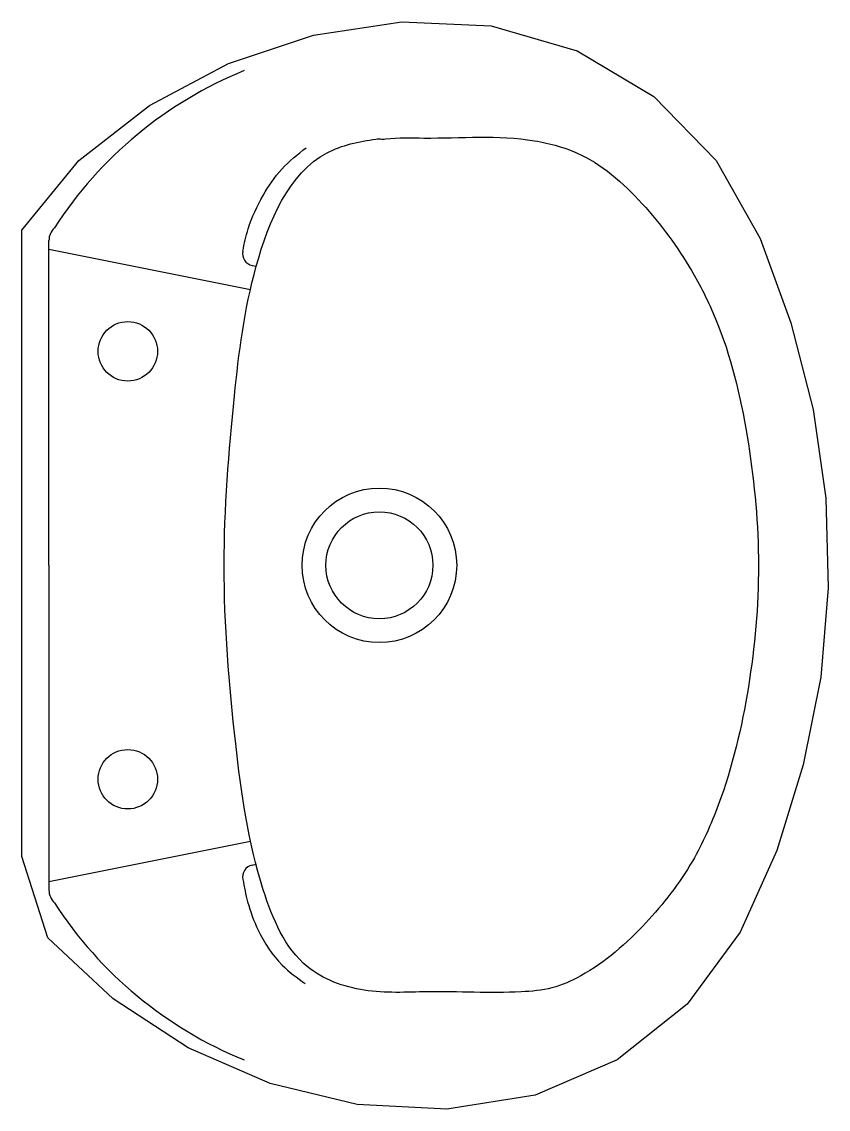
# Model space of a CAD drawing. Header units: millimetres. Extents: x -2918.317 to -2917.978, y 2974.057 to 2974.515.
import ezdxf

# ---------------------------------------------------------------- set-up
doc = ezdxf.new("R2010")
doc.units = ezdxf.units.MM
doc.header["$LTSCALE"] = 10
doc.layers.add('banheiro_louças', color=2, linetype='Continuous')

msp = doc.modelspace()

# ---------------------------------------------------------------- linework, layer by layer
at = {"layer": 'banheiro_louças'}
for p, q in [((-2918.305848865716, 2974.286259527182), (-2918.305848865716, 2974.42288385824)), ((-2918.305848865716, 2974.419219092001), (-2918.221126632106, 2974.402315128036)), ((-2918.305848865716, 2974.286259527182), (-2918.305848865716, 2974.149635196125)), ((-2918.305848865716, 2974.153299962365), (-2918.221088036714, 2974.170211626965))]:
    msp.add_line(p, q, dxfattribs=at)
at = {"layer": 'banheiro_louças', "color": 1}
for p, q in [((-2918.220438150418, 2974.412374863679), (-2918.218684704813, 2974.412025012405)), ((-2918.220438150418, 2974.160144190686), (-2918.218684704813, 2974.16049404196))]:
    msp.add_line(p, q, dxfattribs=at)
at = {"layer": 'banheiro_louças'}
msp.add_lwpolyline([(-2918.263643232606, 2974.479660275237), (-2918.230398075756, 2974.49735115574), (-2918.19467043931, 2974.50926411331), (-2918.157440117405, 2974.514888084758), (-2918.11984852277, 2974.513132080205), (-2918.083715526866, 2974.502719550628), (-2918.051431420932, 2974.483442877996), (-2918.025254316273, 2974.456468523544), (-2918.006765831825, 2974.423694363974), (-2917.993833076651, 2974.38829830332), (-2917.984456477958, 2974.35179532948), (-2917.979184815141, 2974.314482707262), (-2917.978153570811, 2974.276811342325), (-2917.981284533023, 2974.23925719403), (-2917.988689140635, 2974.202307494283), (-2917.999826849937, 2974.16629957872), (-2918.015152605711, 2974.131895799411), (-2918.037440877353, 2974.101621713338), (-2918.06694091569, 2974.078312251033), (-2918.101446478282, 2974.063385373355), (-2918.138597837063, 2974.057468084886), (-2918.176186671408, 2974.059524976442), (-2918.212792934041, 2974.068361799289), (-2918.247372682236, 2974.083276236407), (-2918.278905988063, 2974.103861281512), (-2918.306369434938, 2974.129622533312), (-2918.317294236188, 2974.163717829811), (-2918.317294236188, 2974.427165151064), (-2918.293314226951, 2974.456477356941)], close=True, dxfattribs=at)
for centre in [(-2918.27269810363, 2974.376259527181), (-2918.27269810363, 2974.196259527185)]:
    msp.add_circle(centre, 0.01249999999970441, dxfattribs=at)
at = {"layer": 'banheiro_louças', "color": 1}
for radius in [0.03249999999923148, 0.02249999999946795]:
    msp.add_circle((-2918.166899119748, 2974.286259527182), radius, dxfattribs=at)
at = {"layer": 'banheiro_louças'}
for centre, radius, start, end in [((-2918.158515637046, 2974.334303470132), 0.1728030157154738, 112.1834228286831, 147.0867684715658), ((-2918.298482029697, 2974.42288385824), 0.007366836019194282, 133.8201209408331, 180), ((-2918.298482029697, 2974.149635196125), 0.007366836019194282, 180, 226.1798790591669), ((-2918.158515637046, 2974.238215584233), 0.1728030157154738, 212.9132315284342, 247.8165771713169)]:
    msp.add_arc(centre, radius, start, end, dxfattribs=at)
at = {"layer": 'banheiro_louças', "color": 1}
for centre, start, end in [((-2918.219459822697, 2974.417278217109), 167.1787676091293, 258.7163945527635), ((-2918.219459822697, 2974.155240837255), 101.2836054472366, 192.8212323908706)]:
    msp.add_arc(centre, 0.004999999999881766, start, end, dxfattribs=at)
at = {"layer": 'banheiro_louças', "start_tangent": (-0.986385892081519, 0.1644471705519621), "end_tangent": (-0.986385892081519, 0.1644471705519621)}
msp.add_spline([(-2918.166439062033, 2974.46557208779), (-2918.168368180226, 2974.465515404021), (-2918.188843845835, 2974.459767256108), (-2918.218684704813, 2974.412025012405), (-2918.227852385467, 2974.357496600301), (-2918.232180505524, 2974.286259527182), (-2918.227339992108, 2974.211217450123), (-2918.215707365215, 2974.149781803212), (-2918.197212342814, 2974.117475313627), (-2918.173271494545, 2974.107534625434), (-2918.146724933294, 2974.106858851911), (-2918.107290411817, 2974.106850931885), (-2918.094326934483, 2974.108560681778), (-2918.082250029308, 2974.113573001669), (-2918.054924726697, 2974.135819928068), (-2918.035257202914, 2974.161865006084), (-2918.024407039063, 2974.185367538903), (-2918.011750070182, 2974.23510947437), (-2918.007492006938, 2974.286259527182), (-2918.011750070182, 2974.337409579994), (-2918.024407039063, 2974.387151515461), (-2918.034505900503, 2974.408330427866), (-2918.054924726697, 2974.436699126297), (-2918.082250029308, 2974.458946052696), (-2918.101722810525, 2974.464836338364), (-2918.148154423753, 2974.465974023414), (-2918.164283041209, 2974.46562877156), (-2918.166439062033, 2974.46557208779)], degree=3, dxfattribs=at)
at = {"layer": 'banheiro_louças', "color": 1}
for points in [[(-2918.224335158632, 2974.418387766352), (-2918.222096110622, 2974.427765237151), (-2918.215766756096, 2974.44185892007), (-2918.207990659844, 2974.452880916664), (-2918.197682852795, 2974.461915330415)], [(-2918.224335158632, 2974.154131288013), (-2918.222295643827, 2974.144655826152), (-2918.217839583166, 2974.132782897698), (-2918.20781345637, 2974.118127251967), (-2918.198158638888, 2974.110335639371)]]:
    msp.add_spline(points, degree=3, dxfattribs=at)

doc.saveas('drawing.dxf')
